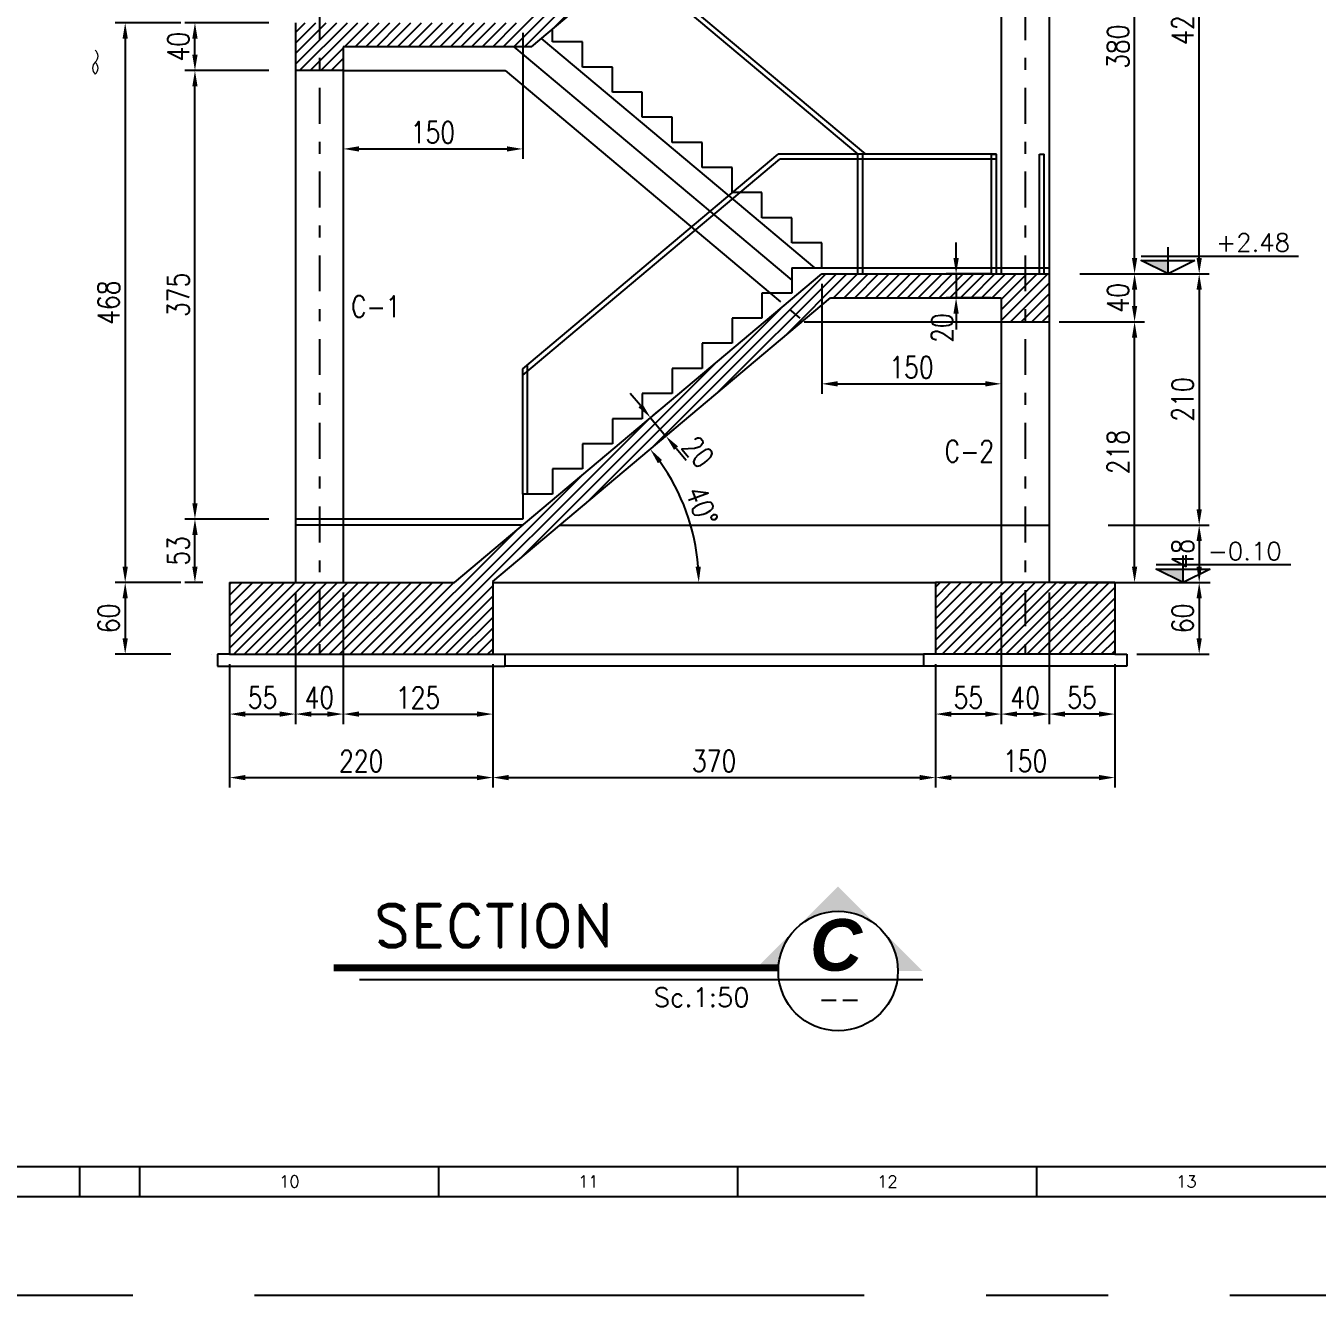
# Model space of a CAD drawing. Extents: x 0 to 9506, y 0 to 789.
# Drawn here: x 9350.26 to 9361.06, y 759.1 to 769.71 of the extents above; entities that cross this region are included whole.
import ezdxf
from ezdxf.enums import TextEntityAlignment as Align

# ---------------------------------------------------------------- set-up
doc = ezdxf.new("R2010")
doc.units = 0
doc.header["$LTSCALE"] = 3
doc.header["$MEASUREMENT"] = 0
for name, pattern in [('CENTER', [2, 1.25, -0.25, 0.25, -0.25]), ('DASHDOT', [1, 0.5, -0.25, 0, -0.25]), ('HIDDEN', [0.375, 0.25, -0.125])]:
    doc.linetypes.add(name, pattern=pattern)
doc.layers.get('0').update_dxf_attribs({"linetype": 'CONTINUOUS'})
doc.layers.get('DEFPOINTS').update_dxf_attribs({"linetype": 'CONTINUOUS'})
for name, color, linetype in [('1', 1, 'CONTINUOUS'), ('1HATCH1', 20, 'CONTINUOUS'), ('1SIGN', 2, 'CONTINUOUS'), ('1TEXT1', 2, 'CONTINUOUS'), ('1WALL', 3, 'CONTINUOUS'), ('2', 2, 'CONTINUOUS'), ('DIM', 7, 'CONTINUOUS'), ('FON.', 2, 'CONTINUOUS'), ('KD', 3, 'CONTINUOUS'), ('p', 11, 'CONTINUOUS'), ('SEC.', 5, 'CONTINUOUS')]:
    doc.layers.add(name, color=color, linetype=linetype)
doc.styles.add('ROMAND', font='romand')
doc.styles.add('ROMANS', font='ROMANS.shx', dxfattribs={"width": 0.8})
doc.styles.get("Standard").update_dxf_attribs({"font": 'romans.shx'})
doc.styles.add('TX', font='TXT.shx')
doc.styles.add('undermaps', font='arialbi.ttf', dxfattribs={"height": 25})
doc.dimstyles.new('100 GHA', dxfattribs={"dimtxt": 0.135, "dimasz": 0.11, "dimexe": 0.06, "dimexo": 0.06, "dimgap": 0.025, "dimtad": 1, "dimdec": 0, "dimlfac": 100, "dimzin": 0, "dimdsep": 46, "dimtxsty": 'ROMANS', "dimcen": 0.5, "dimclrd": 1, "dimclre": 1, "dimclrt": 2, "dimadec": 0, "dimazin": 0, "dimtfac": 1, "dimtdec": 0, "dimtmove": 2, "dimatfit": 3, "dimfxl": 0.15, "dimtolj": 1, "dimtzin": 0, "dimlwd": -1, "dimlwe": -1, "dimarcsym": 0})
pattern_1 = [(45, (-636.888273, 180.97392), (-0.04419417382, 0.04419417382), [])]

# ---------------------------------------------------------------- blocks, each defined once
blk = doc.blocks.new('KL')
at = {"layer": '1HATCH1', "linetype": 'Continuous'}
blk.add_hatch(color=256, dxfattribs=at).paths.add_polyline_path([(713174.877, -5904384.19), (713174.577, -5904384.19), (713174.577, -5904384.34)])
blk.add_hatch(color=256, dxfattribs=at).paths.add_polyline_path([(713174.877, -5904384.19), (713174.577, -5904384.19), (713174.577, -5904384.34)])
at = {"layer": '1SIGN', "linetype": 'Continuous'}
for p, q in [((713174.577, -5904384.34, 0), (713174.577, -5904384.04, 0)), ((713174.577, -5904384.34, 0), (713174.577, -5904384.04, 0)), ((713174.877, -5904384.14, 0), (713173.377, -5904384.14, 0)), ((713174.877, -5904384.14, 0), (713173.377, -5904384.14, 0)), ((713174.877, -5904384.34, 0), (713174.277, -5904384.34, 0)), ((713174.877, -5904384.34, 0), (713174.277, -5904384.34, 0))]:
    blk.add_line(p, q, dxfattribs=at)
at = {"layer": '1SIGN', "linetype": 'Continuous', "elevation": 0}
blk.add_lwpolyline([(713174.277, -5904384.19), (713174.577, -5904384.34), (713174.877, -5904384.19), (713174.277, -5904384.19)], dxfattribs=at)
blk.add_lwpolyline([(713174.277, -5904384.19), (713174.577, -5904384.34), (713174.877, -5904384.19), (713174.277, -5904384.19)], dxfattribs=at)
blk = doc.blocks.new('*D210')
at = {"layer": '1WALL', "color": 1, "transparency": 16777216}
for p, q in [((9359.073, 767.64), (9360.155, 767.64)), ((9360.071, 767.508), (9360.071, 765.672)), ((9359.495, 765.54), (9360.155, 765.54))]:
    blk.add_line(p, q, dxfattribs=at)
for points in [[(9360.049, 767.508), (9360.093, 767.508), (9360.071, 767.64)], [(9360.049, 765.672), (9360.093, 765.672), (9360.071, 765.54)]]:
    blk.add_solid(points, dxfattribs=at)
at = {"layer": 'DEFPOINTS', "color": 0, "transparency": 16777216}
for p in [(9358.989, 767.64), (9359.411, 765.54), (9360.071, 765.54)]:
    blk.add_point(p, dxfattribs=at)
at = {"layer": '1WALL', "color": 2, "transparency": 16777216, "insert": (9359.933, 766.59), "char_height": 0.18, "attachment_point": 5, "rotation": 90, "style": 'ROMANS'}
blk.add_mtext('\\A1;210', dxfattribs=at)
blk = doc.blocks.new('*D211')
at = {"layer": '1WALL', "color": 1, "transparency": 16777216}
for p, q in [((9359.073, 771.84), (9360.155, 771.84)), ((9360.071, 767.772), (9360.071, 771.708)), ((9359.153, 767.64), (9360.155, 767.64))]:
    blk.add_line(p, q, dxfattribs=at)
for points in [[(9360.049, 771.708), (9360.093, 771.708), (9360.071, 771.84)], [(9360.049, 767.772), (9360.093, 767.772), (9360.071, 767.64)]]:
    blk.add_solid(points, dxfattribs=at)
at = {"layer": 'DEFPOINTS', "color": 0, "transparency": 16777216}
for p in [(9358.989, 771.84), (9360.071, 771.84), (9359.069, 767.64)]:
    blk.add_point(p, dxfattribs=at)
at = {"layer": '1WALL', "color": 2, "transparency": 16777216, "insert": (9359.933, 769.74), "char_height": 0.18, "attachment_point": 5, "rotation": 90, "style": 'ROMANS'}
blk.add_mtext('\\A1;420', dxfattribs=at)
blk = doc.blocks.new('*D219')
at = {"layer": '1WALL', "color": 1, "transparency": 16777216}
for p, q in [((9359.31, 765.54), (9360.155, 765.54)), ((9360.071, 765.408), (9360.071, 765.192)), ((9359.45, 765.06), (9360.155, 765.06))]:
    blk.add_line(p, q, dxfattribs=at)
for points in [[(9360.049, 765.408), (9360.093, 765.408), (9360.071, 765.54)], [(9360.049, 765.192), (9360.093, 765.192), (9360.071, 765.06)]]:
    blk.add_solid(points, dxfattribs=at)
at = {"layer": 'DEFPOINTS', "color": 0, "transparency": 16777216}
for p in [(9359.226, 765.54), (9359.366, 765.06), (9360.071, 765.06)]:
    blk.add_point(p, dxfattribs=at)
at = {"layer": '1WALL', "color": 2, "transparency": 16777216, "insert": (9359.933, 765.3), "char_height": 0.18, "attachment_point": 5, "rotation": 90, "style": 'ROMANS'}
blk.add_mtext('\\A1;48', dxfattribs=at)
blk = doc.blocks.new('*D220')
at = {"layer": '1WALL', "color": 1, "transparency": 16777216}
for p, q in [((9359.53, 765.06), (9360.155, 765.06)), ((9360.071, 764.928), (9360.071, 764.592)), ((9359.55, 764.46), (9360.155, 764.46))]:
    blk.add_line(p, q, dxfattribs=at)
for points in [[(9360.049, 764.928), (9360.093, 764.928), (9360.071, 765.06)], [(9360.049, 764.592), (9360.093, 764.592), (9360.071, 764.46)]]:
    blk.add_solid(points, dxfattribs=at)
at = {"layer": 'DEFPOINTS', "color": 0, "transparency": 16777216}
for p in [(9359.446, 765.06), (9359.466, 764.46), (9360.071, 764.46)]:
    blk.add_point(p, dxfattribs=at)
at = {"layer": '1WALL', "color": 2, "transparency": 16777216, "insert": (9359.933, 764.76), "char_height": 0.18, "attachment_point": 5, "rotation": 90, "style": 'ROMANS'}
blk.add_mtext('\\A1;60', dxfattribs=at)
blk = doc.blocks.new('*D221')
at = {"layer": '1WALL', "color": 1, "transparency": 16777216}
for p, q in [((9351.966, 764.376), (9351.966, 763.345)), ((9354.166, 764.376), (9354.166, 763.345)), ((9352.098, 763.429), (9354.034, 763.429))]:
    blk.add_line(p, q, dxfattribs=at)
for points in [[(9352.098, 763.451), (9352.098, 763.407), (9351.966, 763.429)], [(9354.034, 763.451), (9354.034, 763.407), (9354.166, 763.429)]]:
    blk.add_solid(points, dxfattribs=at)
at = {"layer": 'DEFPOINTS', "color": 0, "transparency": 16777216}
for p in [(9351.966, 764.46), (9354.166, 764.46), (9354.166, 763.429)]:
    blk.add_point(p, dxfattribs=at)
at = {"layer": '1WALL', "color": 2, "transparency": 16777216, "insert": (9353.066, 763.567), "char_height": 0.18, "attachment_point": 5, "style": 'ROMANS'}
blk.add_mtext('\\A1;220', dxfattribs=at)
blk = doc.blocks.new('*D222')
at = {"layer": '1WALL', "color": 1, "transparency": 16777216}
for p, q in [((9354.166, 764.376), (9354.166, 763.345)), ((9357.866, 764.376), (9357.866, 763.345)), ((9354.298, 763.429), (9357.734, 763.429))]:
    blk.add_line(p, q, dxfattribs=at)
for points in [[(9354.298, 763.451), (9354.298, 763.407), (9354.166, 763.429)], [(9357.734, 763.451), (9357.734, 763.407), (9357.866, 763.429)]]:
    blk.add_solid(points, dxfattribs=at)
at = {"layer": 'DEFPOINTS', "color": 0, "transparency": 16777216}
for p in [(9354.166, 764.46), (9357.866, 764.46), (9357.866, 763.429)]:
    blk.add_point(p, dxfattribs=at)
at = {"layer": '1WALL', "color": 2, "transparency": 16777216, "insert": (9356.016, 763.567), "char_height": 0.18, "attachment_point": 5, "style": 'ROMANS'}
blk.add_mtext('\\A1;370', dxfattribs=at)
blk = doc.blocks.new('*D223')
at = {"layer": '1WALL', "color": 1, "transparency": 16777216}
for p, q in [((9357.866, 764.376), (9357.866, 763.345)), ((9359.366, 764.376), (9359.366, 763.345)), ((9357.998, 763.429), (9359.234, 763.429))]:
    blk.add_line(p, q, dxfattribs=at)
for points in [[(9357.998, 763.451), (9357.998, 763.407), (9357.866, 763.429)], [(9359.234, 763.451), (9359.234, 763.407), (9359.366, 763.429)]]:
    blk.add_solid(points, dxfattribs=at)
at = {"layer": 'DEFPOINTS', "color": 0, "transparency": 16777216}
for p in [(9357.866, 764.46), (9359.366, 764.46), (9359.366, 763.429)]:
    blk.add_point(p, dxfattribs=at)
at = {"layer": '1WALL', "color": 2, "transparency": 16777216, "insert": (9358.616, 763.567), "char_height": 0.18, "attachment_point": 5, "style": 'ROMANS'}
blk.add_mtext('\\A1;150', dxfattribs=at)
blk = doc.blocks.new('*D224')
at = {"layer": '1WALL', "color": 1, "transparency": 16777216}
for p, q in [((9351.558, 769.74), (9351.009, 769.74)), ((9351.093, 769.608), (9351.093, 765.192)), ((9351.558, 765.06), (9351.009, 765.06))]:
    blk.add_line(p, q, dxfattribs=at)
for points in [[(9351.071, 769.608), (9351.115, 769.608), (9351.093, 769.74)], [(9351.071, 765.192), (9351.115, 765.192), (9351.093, 765.06)]]:
    blk.add_solid(points, dxfattribs=at)
at = {"layer": 'DEFPOINTS', "color": 0, "transparency": 16777216}
for p in [(9351.642, 769.74), (9351.093, 765.06), (9351.642, 765.06)]:
    blk.add_point(p, dxfattribs=at)
at = {"layer": '1WALL', "color": 2, "transparency": 16777216, "insert": (9350.955, 767.4), "char_height": 0.18, "attachment_point": 5, "rotation": 90, "style": 'ROMANS'}
blk.add_mtext('\\A1;468', dxfattribs=at)
blk = doc.blocks.new('*D226')
at = {"layer": '1WALL', "color": 1, "transparency": 16777216}
for p, q in [((9352.516, 764.976), (9352.516, 763.876)), ((9351.966, 764.376), (9351.966, 763.876)), ((9352.098, 763.96), (9352.384, 763.96))]:
    blk.add_line(p, q, dxfattribs=at)
for points in [[(9352.098, 763.982), (9352.098, 763.938), (9351.966, 763.96)], [(9352.384, 763.982), (9352.384, 763.938), (9352.516, 763.96)]]:
    blk.add_solid(points, dxfattribs=at)
at = {"layer": 'DEFPOINTS', "color": 0, "transparency": 16777216}
for p in [(9352.516, 765.06), (9351.966, 764.46), (9352.516, 763.96)]:
    blk.add_point(p, dxfattribs=at)
at = {"layer": '1WALL', "color": 2, "transparency": 16777216, "insert": (9352.241, 764.098), "char_height": 0.18, "attachment_point": 5, "style": 'ROMANS'}
blk.add_mtext('\\A1;55', dxfattribs=at)
blk = doc.blocks.new('*D227')
at = {"layer": '1WALL', "color": 1, "transparency": 16777216}
for p, q in [((9352.516, 764.976), (9352.516, 763.876)), ((9352.916, 764.976), (9352.916, 763.876)), ((9352.648, 763.96), (9352.784, 763.96))]:
    blk.add_line(p, q, dxfattribs=at)
for points in [[(9352.648, 763.982), (9352.648, 763.938), (9352.516, 763.96)], [(9352.784, 763.982), (9352.784, 763.938), (9352.916, 763.96)]]:
    blk.add_solid(points, dxfattribs=at)
at = {"layer": 'DEFPOINTS', "color": 0, "transparency": 16777216}
for p in [(9352.516, 765.06), (9352.916, 765.06), (9352.916, 763.96)]:
    blk.add_point(p, dxfattribs=at)
at = {"layer": '1WALL', "color": 2, "transparency": 16777216, "insert": (9352.716, 764.098), "char_height": 0.18, "attachment_point": 5, "style": 'ROMANS'}
blk.add_mtext('\\A1;40', dxfattribs=at)
blk = doc.blocks.new('*D228')
at = {"layer": '1WALL', "color": 1, "transparency": 16777216}
for p, q in [((9352.916, 764.976), (9352.916, 763.876)), ((9354.166, 764.376), (9354.166, 763.876)), ((9353.048, 763.96), (9354.034, 763.96))]:
    blk.add_line(p, q, dxfattribs=at)
for points in [[(9353.048, 763.982), (9353.048, 763.938), (9352.916, 763.96)], [(9354.034, 763.982), (9354.034, 763.938), (9354.166, 763.96)]]:
    blk.add_solid(points, dxfattribs=at)
at = {"layer": 'DEFPOINTS', "color": 0, "transparency": 16777216}
for p in [(9352.916, 765.06), (9354.166, 764.46), (9354.166, 763.96)]:
    blk.add_point(p, dxfattribs=at)
at = {"layer": '1WALL', "color": 2, "transparency": 16777216, "insert": (9353.541, 764.098), "char_height": 0.18, "attachment_point": 5, "style": 'ROMANS'}
blk.add_mtext('\\A1;125', dxfattribs=at)
blk = doc.blocks.new('*D229')
at = {"layer": '1WALL', "color": 1, "transparency": 16777216}
for p, q in [((9358.816, 764.976), (9358.816, 763.876)), ((9359.366, 764.376), (9359.366, 763.876)), ((9359.234, 763.96), (9358.948, 763.96))]:
    blk.add_line(p, q, dxfattribs=at)
for points in [[(9358.948, 763.982), (9358.948, 763.938), (9358.816, 763.96)], [(9359.234, 763.982), (9359.234, 763.938), (9359.366, 763.96)]]:
    blk.add_solid(points, dxfattribs=at)
at = {"layer": 'DEFPOINTS', "color": 0, "transparency": 16777216}
for p in [(9358.816, 765.06), (9359.366, 764.46), (9358.816, 763.96)]:
    blk.add_point(p, dxfattribs=at)
at = {"layer": '1WALL', "color": 2, "transparency": 16777216, "insert": (9359.091, 764.098), "char_height": 0.18, "attachment_point": 5, "style": 'ROMANS'}
blk.add_mtext('\\A1;55', dxfattribs=at)
blk = doc.blocks.new('*D230')
at = {"layer": '1WALL', "color": 1, "transparency": 16777216}
for p, q in [((9358.416, 764.976), (9358.416, 763.876)), ((9358.816, 764.976), (9358.816, 763.876)), ((9358.684, 763.96), (9358.548, 763.96))]:
    blk.add_line(p, q, dxfattribs=at)
for points in [[(9358.548, 763.982), (9358.548, 763.938), (9358.416, 763.96)], [(9358.684, 763.982), (9358.684, 763.938), (9358.816, 763.96)]]:
    blk.add_solid(points, dxfattribs=at)
at = {"layer": 'DEFPOINTS', "color": 0, "transparency": 16777216}
for p in [(9358.416, 765.06), (9358.816, 765.06), (9358.416, 763.96)]:
    blk.add_point(p, dxfattribs=at)
at = {"layer": '1WALL', "color": 2, "transparency": 16777216, "insert": (9358.616, 764.098), "char_height": 0.18, "attachment_point": 5, "style": 'ROMANS'}
blk.add_mtext('\\A1;40', dxfattribs=at)
blk = doc.blocks.new('*D231')
at = {"layer": '1WALL', "color": 1, "transparency": 16777216}
for p, q in [((9358.416, 764.976), (9358.416, 763.876)), ((9357.866, 764.376), (9357.866, 763.876)), ((9358.284, 763.96), (9357.998, 763.96))]:
    blk.add_line(p, q, dxfattribs=at)
for points in [[(9357.998, 763.982), (9357.998, 763.938), (9357.866, 763.96)], [(9358.284, 763.982), (9358.284, 763.938), (9358.416, 763.96)]]:
    blk.add_solid(points, dxfattribs=at)
at = {"layer": 'DEFPOINTS', "color": 0, "transparency": 16777216}
for p in [(9358.416, 765.06), (9357.866, 764.46), (9357.866, 763.96)]:
    blk.add_point(p, dxfattribs=at)
at = {"layer": '1WALL', "color": 2, "transparency": 16777216, "insert": (9358.141, 764.098), "char_height": 0.18, "attachment_point": 5, "style": 'ROMANS'}
blk.add_mtext('\\A1;55', dxfattribs=at)
blk = doc.blocks.new('*D232')
at = {"layer": '1WALL', "color": 1, "transparency": 16777216}
for p, q in [((9352.293, 765.59), (9351.592, 765.59)), ((9351.676, 765.192), (9351.676, 765.458)), ((9351.743, 765.06), (9351.592, 765.06))]:
    blk.add_line(p, q, dxfattribs=at)
for points in [[(9351.654, 765.458), (9351.698, 765.458), (9351.676, 765.59)], [(9351.654, 765.192), (9351.698, 765.192), (9351.676, 765.06)]]:
    blk.add_solid(points, dxfattribs=at)
at = {"layer": 'DEFPOINTS', "color": 0, "transparency": 16777216}
for p in [(9351.676, 765.59), (9352.377, 765.59), (9351.827, 765.06)]:
    blk.add_point(p, dxfattribs=at)
at = {"layer": '1WALL', "color": 2, "transparency": 16777216, "insert": (9351.538, 765.325), "char_height": 0.18, "attachment_point": 5, "rotation": 90, "style": 'ROMANS'}
blk.add_mtext('\\A1;53', dxfattribs=at)
blk = doc.blocks.new('*D233')
at = {"layer": '1WALL', "color": 1, "transparency": 16777216}
for p, q in [((9352.293, 769.34), (9351.592, 769.34)), ((9351.676, 765.722), (9351.676, 769.208)), ((9352.293, 765.59), (9351.592, 765.59))]:
    blk.add_line(p, q, dxfattribs=at)
for points in [[(9351.654, 769.208), (9351.698, 769.208), (9351.676, 769.34)], [(9351.654, 765.722), (9351.698, 765.722), (9351.676, 765.59)]]:
    blk.add_solid(points, dxfattribs=at)
at = {"layer": 'DEFPOINTS', "color": 0, "transparency": 16777216}
for p in [(9351.676, 769.34), (9352.377, 769.34), (9352.377, 765.59)]:
    blk.add_point(p, dxfattribs=at)
at = {"layer": '1WALL', "color": 2, "transparency": 16777216, "insert": (9351.538, 767.465), "char_height": 0.18, "attachment_point": 5, "rotation": 90, "style": 'ROMANS'}
blk.add_mtext('\\A1;375', dxfattribs=at)
blk = doc.blocks.new('*D234')
at = {"layer": '1WALL', "color": 1, "transparency": 16777216}
for p, q in [((9352.293, 769.74), (9351.592, 769.74)), ((9351.676, 769.472), (9351.676, 769.608)), ((9352.293, 769.34), (9351.592, 769.34))]:
    blk.add_line(p, q, dxfattribs=at)
for points in [[(9351.654, 769.608), (9351.698, 769.608), (9351.676, 769.74)], [(9351.654, 769.472), (9351.698, 769.472), (9351.676, 769.34)]]:
    blk.add_solid(points, dxfattribs=at)
at = {"layer": 'DEFPOINTS', "color": 0, "transparency": 16777216}
for p in [(9351.676, 769.74), (9352.377, 769.74), (9352.377, 769.34)]:
    blk.add_point(p, dxfattribs=at)
at = {"layer": '1WALL', "color": 2, "transparency": 16777216, "insert": (9351.538, 769.54), "char_height": 0.18, "attachment_point": 5, "rotation": 90, "style": 'ROMANS'}
blk.add_mtext('\\A1;40', dxfattribs=at)
blk = doc.blocks.new('*D241')
at = {"layer": '1WALL', "color": 1, "transparency": 16777216}
for p, q in [((9351.424, 765.06), (9351.009, 765.06)), ((9351.093, 764.928), (9351.093, 764.592)), ((9351.475, 764.46), (9351.009, 764.46))]:
    blk.add_line(p, q, dxfattribs=at)
for points in [[(9351.071, 764.928), (9351.115, 764.928), (9351.093, 765.06)], [(9351.071, 764.592), (9351.115, 764.592), (9351.093, 764.46)]]:
    blk.add_solid(points, dxfattribs=at)
at = {"layer": 'DEFPOINTS', "color": 0, "transparency": 16777216}
for p in [(9351.508, 765.06), (9351.093, 764.46), (9351.559, 764.46)]:
    blk.add_point(p, dxfattribs=at)
at = {"layer": '1WALL', "color": 2, "transparency": 16777216, "insert": (9350.955, 764.76), "char_height": 0.18, "attachment_point": 5, "rotation": 90, "style": 'ROMANS'}
blk.add_mtext('\\A1;60', dxfattribs=at)
blk = doc.blocks.new('*D244')
at = {"layer": '1WALL', "color": 1, "transparency": 16777216}
for p, q in [((9358.9, 767.24), (9359.615, 767.24)), ((9359.531, 765.192), (9359.531, 767.108)), ((9358.9, 765.06), (9359.615, 765.06))]:
    blk.add_line(p, q, dxfattribs=at)
for points in [[(9359.509, 767.108), (9359.553, 767.108), (9359.531, 767.24)], [(9359.509, 765.192), (9359.553, 765.192), (9359.531, 765.06)]]:
    blk.add_solid(points, dxfattribs=at)
at = {"layer": 'DEFPOINTS', "color": 0, "transparency": 16777216}
for p in [(9358.816, 767.24), (9359.531, 767.24), (9358.816, 765.06)]:
    blk.add_point(p, dxfattribs=at)
at = {"layer": '1WALL', "color": 2, "transparency": 16777216, "insert": (9359.393, 766.15), "char_height": 0.18, "attachment_point": 5, "rotation": 90, "style": 'ROMANS'}
blk.add_mtext('\\A1;218', dxfattribs=at)
blk = doc.blocks.new('*D245')
at = {"layer": '1WALL', "color": 1, "transparency": 16777216}
for p, q in [((9359.237, 767.64), (9359.615, 767.64)), ((9359.531, 767.372), (9359.531, 767.508)), ((9358.9, 767.24), (9359.615, 767.24))]:
    blk.add_line(p, q, dxfattribs=at)
for points in [[(9359.509, 767.508), (9359.553, 767.508), (9359.531, 767.64)], [(9359.509, 767.372), (9359.553, 767.372), (9359.531, 767.24)]]:
    blk.add_solid(points, dxfattribs=at)
at = {"layer": 'DEFPOINTS', "color": 0, "transparency": 16777216}
for p in [(9359.153, 767.64), (9359.531, 767.64), (9358.816, 767.24)]:
    blk.add_point(p, dxfattribs=at)
at = {"layer": '1WALL', "color": 2, "transparency": 16777216, "insert": (9359.393, 767.44), "char_height": 0.18, "attachment_point": 5, "rotation": 90, "style": 'ROMANS'}
blk.add_mtext('\\A1;40', dxfattribs=at)
blk = doc.blocks.new('*D246')
at = {"layer": '1WALL', "color": 1, "transparency": 16777216}
for p, q in [((9358.9, 771.44), (9359.615, 771.44)), ((9359.531, 767.772), (9359.531, 771.308)), ((9359.237, 767.64), (9359.615, 767.64))]:
    blk.add_line(p, q, dxfattribs=at)
for points in [[(9359.509, 771.308), (9359.553, 771.308), (9359.531, 771.44)], [(9359.509, 767.772), (9359.553, 767.772), (9359.531, 767.64)]]:
    blk.add_solid(points, dxfattribs=at)
at = {"layer": 'DEFPOINTS', "color": 0, "transparency": 16777216}
for p in [(9358.816, 771.44), (9359.531, 771.44), (9359.153, 767.64)]:
    blk.add_point(p, dxfattribs=at)
at = {"layer": '1WALL', "color": 2, "transparency": 16777216, "insert": (9359.393, 769.54), "char_height": 0.18, "attachment_point": 5, "rotation": 90, "style": 'ROMANS'}
blk.add_mtext('\\A1;380', dxfattribs=at)
blk = doc.blocks.new('*D253')
at = {"layer": '1WALL', "color": 1, "transparency": 16777216}
for p, q in [((9356.916, 767.556), (9356.916, 766.637)), ((9358.416, 767.156), (9358.416, 766.637)), ((9357.048, 766.721), (9358.284, 766.721))]:
    blk.add_line(p, q, dxfattribs=at)
for points in [[(9357.048, 766.743), (9357.048, 766.699), (9356.916, 766.721)], [(9358.284, 766.743), (9358.284, 766.699), (9358.416, 766.721)]]:
    blk.add_solid(points, dxfattribs=at)
at = {"layer": 'DEFPOINTS', "color": 0, "transparency": 16777216}
for p in [(9356.916, 767.64), (9358.416, 767.24), (9358.416, 766.721)]:
    blk.add_point(p, dxfattribs=at)
at = {"layer": '1WALL', "color": 2, "transparency": 16777216, "insert": (9357.666, 766.859), "char_height": 0.18, "attachment_point": 5, "style": 'ROMANS'}
blk.add_mtext('\\A1;150', dxfattribs=at)
blk = doc.blocks.new('*D254')
at = {"layer": '1WALL', "color": 1, "transparency": 16777216}
for p, q in [((9354.416, 769.656), (9354.416, 768.601)), ((9352.916, 769.256), (9352.916, 768.601)), ((9353.048, 768.685), (9354.284, 768.685))]:
    blk.add_line(p, q, dxfattribs=at)
for points in [[(9353.048, 768.707), (9353.048, 768.663), (9352.916, 768.685)], [(9354.284, 768.707), (9354.284, 768.663), (9354.416, 768.685)]]:
    blk.add_solid(points, dxfattribs=at)
at = {"layer": 'DEFPOINTS', "color": 0, "transparency": 16777216}
for p in [(9354.416, 769.74), (9352.916, 769.34), (9354.416, 768.685)]:
    blk.add_point(p, dxfattribs=at)
at = {"layer": '1WALL', "color": 2, "transparency": 16777216, "insert": (9353.666, 768.823), "char_height": 0.18, "attachment_point": 5, "style": 'ROMANS'}
blk.add_mtext('\\A1;150', dxfattribs=at)
blk = doc.blocks.new('*D258')
at = {"layer": '1WALL', "color": 1, "transparency": 16777216}
for p, q in [((9358.039, 767.772), (9358.039, 767.904)), ((9358.332, 767.64), (9357.955, 767.64)), ((9358.039, 767.64), (9358.039, 767.44)), ((9358.332, 767.44), (9357.955, 767.44)), ((9358.039, 767.308), (9358.039, 767.176))]:
    blk.add_line(p, q, dxfattribs=at)
for points in [[(9358.017, 767.772), (9358.061, 767.772), (9358.039, 767.64)], [(9358.017, 767.308), (9358.061, 767.308), (9358.039, 767.44)]]:
    blk.add_solid(points, dxfattribs=at)
at = {"layer": 'DEFPOINTS', "color": 0, "transparency": 16777216}
for p in [(9358.416, 767.64), (9358.039, 767.44), (9358.416, 767.44)]:
    blk.add_point(p, dxfattribs=at)
at = {"layer": '1WALL', "color": 2, "transparency": 16777216, "insert": (9357.922, 767.187), "char_height": 0.18, "attachment_point": 5, "rotation": 90, "style": 'ROMANS'}
blk.add_mtext('\\A1;20', dxfattribs=at)
blk = doc.blocks.new('*D259')
at = {"layer": '1WALL', "color": 1, "transparency": 16777216}
for p, q in [((9355.4, 766.539), (9355.315, 766.64)), ((9355.445, 766.404), (9355.549, 766.492)), ((9355.485, 766.438), (9355.613, 766.284)), ((9355.573, 766.251), (9355.678, 766.338)), ((9355.698, 766.183), (9355.783, 766.082))]:
    blk.add_line(p, q, dxfattribs=at)
for points in [[(9355.417, 766.553), (9355.383, 766.525), (9355.485, 766.438)], [(9355.715, 766.198), (9355.681, 766.169), (9355.613, 766.284)]]:
    blk.add_solid(points, dxfattribs=at)
at = {"layer": 'DEFPOINTS', "color": 0, "transparency": 16777216}
for p in [(9355.38, 766.35), (9355.613, 766.284), (9355.509, 766.197)]:
    blk.add_point(p, dxfattribs=at)
at = {"layer": '1WALL', "color": 2, "transparency": 16777216, "insert": (9355.882, 766.151), "char_height": 0.18, "attachment_point": 5, "rotation": 310.0303, "style": 'ROMANS'}
blk.add_mtext('\\A1;20', dxfattribs=at)
blk = doc.blocks.new('*D278')
at = {"layer": '1WALL', "color": 1, "transparency": 16777216}
blk.add_arc((9354.155, 765.06), 1.733, 4.3651, 35.6652, dxfattribs=at)
for points in [[(9355.546, 766.057), (9355.581, 766.084), (9355.482, 766.174)], [(9355.905, 765.193), (9355.861, 765.191), (9355.888, 765.06)]]:
    blk.add_solid(points, dxfattribs=at)
at = {"layer": 'DEFPOINTS', "color": 0, "transparency": 16777216}
for p in [(9356.989, 767.44), (9355.842, 765.46), (9354.166, 765.069), (9354.166, 765.06), (9357.866, 765.06)]:
    blk.add_point(p, dxfattribs=at)
at = {"layer": '1WALL', "color": 2, "transparency": 16777216, "insert": (9355.913, 765.7), "char_height": 0.18, "attachment_point": 5, "rotation": 290.0151, "style": 'ROMANS'}
blk.add_mtext('\\A1;40°', dxfattribs=at)
blk = doc.blocks.new('KD')
at = {"layer": 'KD', "color": 5}
blk.add_line((0.368, -42.056), (58.503, -42.056), dxfattribs=at)
at = {"layer": 'KD', "color": 6}
for p, q in [((32.379, -42.424), (32.379, -42.056)), ((33.115, -42.424), (33.115, -42.056)), ((36.795, -42.424), (36.795, -42.056)), ((40.474, -42.424), (40.474, -42.056)), ((44.154, -42.424), (44.154, -42.056)), ((25.756, -42.424), (33.115, -42.424))]:
    blk.add_line(p, q, dxfattribs=at)
at = {"layer": 'KD', "color": 3}
blk.add_line((0, -42.424), (58.871, -42.424), dxfattribs=at)
at = {"layer": 'KD', "color": 8, "linetype": 'CENTER', "ltscale": 2}
blk.add_lwpolyline([(-1.472, -43.638), (60.343, -43.638), (60.343, 0), (-1.472, 0)], close=True, dxfattribs=at)
at = {"layer": 'DIM'}
for tag, p in [('--', (55.888, -41.627)), ('--', (56.775, -41.661)), ('1:', (57.553, -41.661))]:
    blk.add_attdef(tag, p, '', height=0.147, dxfattribs=at)
at = {"layer": 'KD', "color": 6, "style": 'TX'}
for s, p in [('10', (34.955, -42.24)), ('11', (38.634, -42.24)), ('12', (42.314, -42.24)), ('13', (45.993, -42.24))]:
    blk.add_text(s, height=0.1472, dxfattribs=at).set_placement(p, align=Align.MIDDLE)

msp = doc.modelspace()

# ---------------------------------------------------------------- hatches: boundary and pattern name
h = msp.add_hatch()
h.set_pattern_fill('ANSI31', color=1, scale=0.5, style=0)
h.set_pattern_definition(pattern_1)
h.paths.add_polyline_path([(9358.6159, 771.4398), (9358.8159, 771.4398), (9358.8159, 771.8398), (9358.6159, 771.8398)])
h.paths.add_polyline_path([(9358.4159, 771.6398), (9358.4159, 771.4398), (9358.6159, 771.4398), (9358.6159, 771.8398), (9358.4159, 771.8398), (9356.9159, 771.8398), (9354.4159, 769.7398), (9352.9159, 769.7398), (9352.7159, 769.7398), (9352.7159, 769.3398), (9352.9159, 769.3398), (9352.9159, 769.5398), (9354.4888, 769.5398), (9356.9888, 771.6398)])
h.paths.add_polyline_path([(9352.5159, 769.3398), (9352.7159, 769.3398), (9352.7159, 769.7398), (9352.5159, 769.7398)])
h = msp.add_hatch()
h.set_pattern_fill('ANSI31', color=1, scale=0.5, style=0)
h.set_pattern_definition(pattern_1)
h.paths.add_polyline_path([(9358.6159, 765.0598), (9358.6159, 764.4598), (9359.3659, 764.4598), (9359.3659, 765.0598)])
h.paths.add_polyline_path([(9358.6159, 765.0598), (9357.8659, 765.0598), (9357.8659, 764.4598), (9358.6159, 764.4598)])
h.paths.add_polyline_path([(9358.6159, 767.2398), (9358.8159, 767.2398), (9358.8159, 767.6398), (9358.6159, 767.6398)])
h.paths.add_polyline_path([(9358.4159, 767.4398), (9358.4159, 767.2398), (9358.6159, 767.2398), (9358.6159, 767.6398), (9358.4159, 767.6398), (9356.9159, 767.6398), (9354.4159, 765.5398), (9354.7269, 765.5398), (9356.9888, 767.4398)])
h.paths.add_polyline_path([(9354.1659, 764.4598), (9354.1659, 765.0686), (9354.7269, 765.5398), (9354.4159, 765.5398), (9353.8445, 765.0598), (9352.7159, 765.0598), (9352.7159, 764.4598)])
h.paths.add_polyline_path([(9352.7159, 764.4598), (9352.7159, 765.0598), (9351.9659, 765.0598), (9351.9659, 764.4598)])
at = {"layer": '1HATCH1', "linetype": 'Continuous'}
msp.add_hatch(color=256, dxfattribs=at).paths.add_polyline_path([(9359.5853, 767.7523), (9359.8103, 767.7523), (9359.8103, 767.6398)])
msp.add_hatch(color=256, dxfattribs=at).paths.add_polyline_path([(9359.5853, 767.7523), (9359.8103, 767.7523), (9359.8103, 767.6398)])
at = {"layer": 'FON.'}
h = msp.add_hatch(color=7, dxfattribs=at)
h.paths.add_polyline_path([(9357.0529, 762.5185), (9356.6993, 762.1649, -0.4142136), (9357.4065, 762.1649)])
h.paths.add_polyline_path([(9356.6993, 762.1649), (9356.3457, 761.8114), (9356.5529, 761.8114, -0.1989124)])
h.paths.add_polyline_path([(9357.4065, 762.1649, -0.1989124), (9357.5529, 761.8114), (9357.76, 761.8114)])

# ---------------------------------------------------------------- linework, layer by layer
at = {"layer": '1', "color": 4}
msp.add_line((9351.8159, 764.4598), (9351.8159, 764.4598), dxfattribs=at)
at = {"layer": '1SIGN', "linetype": 'Continuous'}
for p, q in [((9359.8103, 767.6398), (9359.8103, 767.8648)), ((9359.8103, 767.6398), (9359.8103, 767.8648)), ((9359.5853, 767.7898), (9360.8999, 767.7898)), ((9359.5853, 767.7898), (9360.8999, 767.7898)), ((9359.5853, 767.6398), (9360.0353, 767.6398)), ((9359.5853, 767.6398), (9360.0353, 767.6398))]:
    msp.add_line(p, q, dxfattribs=at)
msp.add_lwpolyline([(9360.0353, 767.7523), (9359.8103, 767.6398), (9359.5853, 767.7523), (9360.0353, 767.7523)], dxfattribs=at)
msp.add_lwpolyline([(9360.0353, 767.7523), (9359.8103, 767.6398), (9359.5853, 767.7523), (9360.0353, 767.7523)], dxfattribs=at)
at = {"layer": '1WALL', "color": 1, "linetype": 'DASHDOT', "ltscale": 0.2}
for p, q in [((9352.7159, 786.6952), (9352.7159, 764.4598)), ((9358.6159, 786.6952), (9358.6159, 764.4598))]:
    msp.add_line(p, q, dxfattribs=at)
at = {"layer": '1WALL', "color": 2}
for p, q in [((9358.8159, 785.3398), (9358.8159, 765.0598)), ((9358.4159, 771.4398), (9358.4159, 768.6398)), ((9354.5714, 769.6092), (9356.1385, 768.2928)), ((9354.3431, 769.5398), (9355.9831, 768.1622)), ((9352.5159, 769.3398), (9352.5159, 765.0598)), ((9352.9159, 769.3398), (9352.9159, 765.0598)), ((9352.9159, 769.3398), (9354.2702, 769.3398)), ((9354.2702, 769.3398), (9356.4845, 767.4798)), ((9358.4159, 768.6398), (9358.4159, 767.6398)), ((9356.1385, 768.2928), (9356.8564, 767.6898)), ((9355.9831, 768.1622), (9356.6659, 767.5886)), ((9356.7702, 767.2398), (9358.4159, 767.2398)), ((9358.4159, 767.2398), (9358.4159, 765.0598)), ((9354.1659, 765.0598), (9357.8659, 765.0598)), ((9354.2659, 764.4598), (9357.7659, 764.4598)), ((9357.7659, 764.3598), (9354.2659, 764.3598))]:
    msp.add_line(p, q, dxfattribs=at)
at = {"layer": '1WALL', "color": 4}
for p, q in [((9354.4888, 769.5398), (9356.9888, 771.6398)), ((9352.5159, 769.7398), (9352.5159, 769.3398)), ((9354.4888, 769.5398), (9352.9159, 769.5398)), ((9352.9159, 769.5398), (9352.9159, 769.3398)), ((9352.9159, 769.3398), (9352.5159, 769.3398)), ((9353.8445, 765.0598), (9356.9159, 767.6398)), ((9356.9159, 767.6398), (9358.4159, 767.6398)), ((9358.4159, 767.6398), (9358.8159, 767.6398)), ((9358.8159, 767.6398), (9358.8159, 767.2398)), ((9354.1659, 765.0686), (9356.9888, 767.4398)), ((9356.9888, 767.4398), (9358.4159, 767.4398)), ((9358.4159, 767.4398), (9358.4159, 767.2398)), ((9358.4159, 767.2398), (9358.8159, 767.2398)), ((9351.9659, 765.0598), (9353.8445, 765.0598)), ((9351.9659, 765.0598), (9351.9659, 764.4598)), ((9354.1659, 765.0686), (9354.1659, 764.4598)), ((9357.8659, 765.0598), (9357.8659, 764.4598)), ((9359.3659, 765.0598), (9357.8659, 765.0598)), ((9359.3659, 765.0598), (9359.3659, 764.4598)), ((9351.9659, 764.4598), (9354.1659, 764.4598)), ((9359.3659, 764.4598), (9357.8659, 764.4598))]:
    msp.add_line(p, q, dxfattribs=at)
at = {"layer": '1WALL', "color": 1}
for p, q in [((9355.3177, 770.2361), (9357.218, 768.6398)), ((9355.3488, 770.2622), (9357.2802, 768.6398)), ((9354.6659, 769.5798), (9354.6659, 769.6886)), ((9354.9159, 769.5798), (9354.6659, 769.5798)), ((9354.9159, 769.3698), (9354.9159, 769.5798)), ((9355.1659, 769.3698), (9354.9159, 769.3698)), ((9355.1659, 769.1598), (9355.1659, 769.3698)), ((9355.4159, 769.1598), (9355.1659, 769.1598)), ((9355.4159, 768.9498), (9355.4159, 769.1598)), ((9355.6659, 768.9498), (9355.4159, 768.9498)), ((9355.6659, 768.7398), (9355.6659, 768.9498)), ((9355.9159, 768.7398), (9355.6659, 768.7398)), ((9355.9159, 768.5298), (9355.9159, 768.7398)), ((9354.4159, 766.8458), (9356.5517, 768.6398)), ((9358.3759, 768.6398), (9356.5517, 768.6398)), ((9357.218, 767.6398), (9357.218, 768.6398)), ((9357.218, 767.6398), (9357.218, 768.6398)), ((9357.258, 767.6398), (9357.258, 768.6398)), ((9357.258, 767.6398), (9357.258, 768.6398)), ((9358.3359, 768.6398), (9358.3759, 768.6398)), ((9358.3359, 767.6398), (9358.3359, 768.6398)), ((9358.3759, 767.6398), (9358.3759, 768.6398)), ((9358.7359, 768.6398), (9358.7759, 768.6398)), ((9358.7359, 767.6398), (9358.7359, 768.6398)), ((9358.7759, 767.6398), (9358.7759, 768.6398)), ((9354.4159, 766.7935), (9356.5662, 768.5998)), ((9356.1659, 768.5298), (9355.9159, 768.5298)), ((9356.1659, 768.3198), (9356.1659, 768.5298)), ((9358.3759, 768.5998), (9356.5662, 768.5998)), ((9356.4159, 768.3198), (9356.1659, 768.3198)), ((9356.4159, 768.1098), (9356.4159, 768.3198)), ((9356.6659, 768.1098), (9356.4159, 768.1098)), ((9356.6659, 767.8998), (9356.6659, 768.1098)), ((9356.9159, 767.8998), (9356.6659, 767.8998)), ((9356.9159, 767.6898), (9356.9159, 767.8998)), ((9356.6659, 767.6898), (9358.8159, 767.6898)), ((9356.6659, 767.6898), (9356.6659, 767.4798)), ((9356.6659, 767.4798), (9356.4159, 767.4798)), ((9356.4159, 767.4798), (9356.4159, 767.2698)), ((9356.4159, 767.2698), (9356.1659, 767.2698)), ((9356.1659, 767.2698), (9356.1659, 767.0598)), ((9356.1659, 767.0598), (9355.9159, 767.0598)), ((9355.9159, 767.0598), (9355.9159, 766.8498)), ((9354.4559, 765.7998), (9354.4559, 766.8794)), ((9354.4159, 765.7998), (9354.4159, 766.8458)), ((9355.9159, 766.8498), (9355.6659, 766.8498)), ((9355.6659, 766.8498), (9355.6659, 766.6398)), ((9355.6659, 766.6398), (9355.4159, 766.6398)), ((9355.4159, 766.6398), (9355.4159, 766.4298)), ((9355.4159, 766.4298), (9355.1659, 766.4298)), ((9355.1659, 766.4298), (9355.1659, 766.2198)), ((9355.1659, 766.2198), (9354.9159, 766.2198)), ((9354.9159, 766.2198), (9354.9159, 766.0098)), ((9354.9159, 766.0098), (9354.6659, 766.0098)), ((9354.6659, 766.0098), (9354.6659, 765.7998)), ((9354.6659, 765.7998), (9354.4159, 765.7998)), ((9354.4159, 765.7998), (9354.4159, 765.5898)), ((9354.4159, 765.5898), (9352.5159, 765.5898)), ((9351.9659, 764.4598), (9351.8659, 764.4598)), ((9351.9659, 764.4598), (9351.8659, 764.4598)), ((9351.9659, 764.4598), (9351.8659, 764.4598)), ((9351.8659, 764.4598), (9351.8659, 764.3598)), ((9354.1659, 764.4598), (9354.2659, 764.4598)), ((9354.2659, 764.4598), (9354.2659, 764.3598)), ((9357.8659, 764.4598), (9357.7659, 764.4598)), ((9357.7659, 764.4598), (9357.7659, 764.3598)), ((9359.3659, 764.4598), (9359.4659, 764.4598)), ((9359.4659, 764.4598), (9359.4659, 764.3598)), ((9351.8659, 764.3598), (9354.2659, 764.3598)), ((9359.4659, 764.3598), (9357.7659, 764.3598))]:
    msp.add_line(p, q, dxfattribs=at)
at = {"layer": '1WALL'}
for p, q in [((9354.4159, 765.5398), (9352.5159, 765.5398)), ((9354.7269, 765.5398), (9358.8159, 765.5398))]:
    msp.add_line(p, q, dxfattribs=at)
at = {"layer": '2', "color": 1, "linetype": 'HIDDEN', "ltscale": 0.15}
msp.add_line((9356.4845, 767.4798), (9356.7702, 767.2398), dxfattribs=at)
at = {"layer": 'FON.', "color": 1}
msp.add_line((9357.76, 761.7394), (9353.053, 761.7394), dxfattribs=at)
at = {"layer": 'FON.', "color": 7, "const_width": 0.0576}
msp.add_lwpolyline([(9356.5529, 761.8384), (9352.837, 761.8384)], dxfattribs=at)
at = {"layer": 'FON.', "color": 1}
msp.add_circle((9357.0529, 761.8114), 0.5, dxfattribs=at)
at = {"layer": 'p', "color": 2, "lineweight": 20}
for centre, start, end in [((9350.7999, 769.4598), 310.57576, 49.42424), ((9350.8855, 769.3598), 130.57576, 229.42424), ((9350.7999, 769.3598), 310.57576, 49.42424)]:
    msp.add_arc(centre, 0.0658, start, end, dxfattribs=at)

# ---------------------------------------------------------------- block references
at = {"layer": 'DIM'}
for name, p, xscale, yscale, zscale in [('KD', (9328.7147, 788.7518), 0.6794467363194333, 0.6794467363194333, 0.6794467363194333), ('KL', (544240.8693, 4429053.315, 0), -0.75, 0.75, 0.75)]:
    msp.add_blockref(name, p, dxfattribs=dict(at, xscale=xscale, yscale=yscale, zscale=zscale))

# ---------------------------------------------------------------- texts
at = {"layer": '1TEXT1', "style": 'ROMANS'}
for s, p in [('+2.48', (9360.2134, 767.8273, 0)), ('-0.10', (9360.1434, 765.2473, 0))]:
    msp.add_text(s, height=0.15, dxfattribs=at).set_placement(p)
at = {"layer": '1WALL', "color": 3, "char_height": 0.18, "attachment_point": 5, "style": 'ROMANS'}
for s, insert in [('C-1', (9353.1883, 767.3676)), ('C-2', (9358.1495, 766.1574))]:
    msp.add_mtext(s, dxfattribs=dict(at, insert=insert))
at = {"layer": 'FON.', "color": 4, "lineweight": 13, "style": 'ROMAND'}
msp.add_text('SECTION', height=0.36, dxfattribs=at).set_placement((9354.1721, 762.1914), align=Align.MIDDLE)
at = {"layer": 'FON.', "color": 3, "style": 'undermaps'}
msp.add_text('C', height=0.432, dxfattribs=at).set_placement((9357.0349, 762.0303), align=Align.MIDDLE)
at = {"layer": 'FON.', "color": 1, "style": 'ROMANS'}
msp.add_text('Sc.1:50', height=0.1584, dxfattribs=at).set_placement((9355.5109, 761.5127))
at = {"layer": 'SEC.', "color": 1, "style": 'ROMANS'}
msp.add_text('--', height=0.1584, dxfattribs=at).set_placement((9356.8877, 761.5002))

# ---------------------------------------------------------------- dimensions: what is measured, and where the dimension line sits
at = {"layer": '1WALL'}
for base, p1, p2, angle, picture, middle in [((9360.0711, 771.8398), (9359.0688, 767.6398), (9358.9888, 771.8398), 90, '*D211', (9359.9331, 769.7398)), ((9359.531, 771.4398), (9359.1528, 767.6398), (9358.8159, 771.4398), 90, '*D246', (9359.393, 769.5398)), ((9351.0925, 765.0598), (9351.6419, 769.7398), (9351.6419, 765.0598), 90, '*D224', (9350.9545, 767.3998)), ((9351.6759, 769.7398), (9352.3767, 769.3398), (9352.3767, 769.7398), 90, '*D234', (9351.5379, 769.5398)), ((9351.6759, 769.3398), (9352.3767, 765.5898), (9352.3767, 769.3398), 90, '*D233', (9351.5379, 767.4648)), ((9359.531, 767.6398), (9358.8159, 767.2398), (9359.1528, 767.6398), 90, '*D245', (9359.393, 767.4398)), ((9360.0711, 765.5398), (9358.9888, 767.6398), (9359.4111, 765.5398), 90, '*D210', (9359.9331, 766.5898)), ((9359.531, 767.2398), (9358.8159, 765.0598), (9358.8159, 767.2398), 90, '*D244', (9359.393, 766.1498)), ((9351.6759, 765.5898), (9351.8267, 765.0598), (9352.3767, 765.5898), 90, '*D232', (9351.5379, 765.3248)), ((9360.0711, 765.0598), (9359.2259, 765.5398), (9359.3659, 765.0598), 90, '*D219', (9359.9331, 765.2998)), ((9351.0925, 764.4598), (9351.5079, 765.0598), (9351.5587, 764.4598), 90, '*D241', (9350.9545, 764.7598)), ((9357.8659, 763.9604), (9358.4159, 765.0598), (9357.8659, 764.4598), 180, '*D231', (9358.1409, 764.0984)), ((9358.4159, 763.9604), (9358.8159, 765.0598), (9358.4159, 765.0598), 180, '*D230', (9358.6159, 764.0984)), ((9358.8159, 763.9604), (9359.3659, 764.4598), (9358.8159, 765.0598), 180, '*D229', (9359.0909, 764.0984)), ((9360.0711, 764.4598), (9359.4459, 765.0598), (9359.4659, 764.4598), 90, '*D220', (9359.9331, 764.7598))]:
    dim = msp.add_linear_dim(base=base, p1=p1, p2=p2, angle=angle, dimstyle='100 GHA', override={"dimscale": 1.2, "dimtxt": 0.15, "dimexe": 0.07, "dimexo": 0.07, "dimgap": 0.04, "dimzin": 12, "dimadec": 1, "dimazin": 3, "dimfxl": 0.5}, dxfattribs=at)
    dim.commit()
    dim.dimension.update_dxf_attribs({"geometry": picture, "text_midpoint": middle})
for base, p1, p2, picture, middle in [((9354.4159, 768.6846), (9352.9159, 769.3398), (9354.4159, 769.7398), '*D254', (9353.6659, 768.8226)), ((9358.4159, 766.721), (9356.9159, 767.6398), (9358.4159, 767.2398), '*D253', (9357.6659, 766.859)), ((9352.5159, 763.9604), (9351.9659, 764.4598), (9352.5159, 765.0598), '*D226', (9352.2409, 764.0984)), ((9352.9159, 763.9604), (9352.5159, 765.0598), (9352.9159, 765.0598), '*D227', (9352.7159, 764.0984)), ((9354.1659, 763.9604), (9352.9159, 765.0598), (9354.1659, 764.4598), '*D228', (9353.5409, 764.0984)), ((9354.1659, 763.4291), (9351.9659, 764.4598), (9354.1659, 764.4598), '*D221', (9353.0659, 763.5671)), ((9357.8659, 763.4291), (9354.1659, 764.4598), (9357.8659, 764.4598), '*D222', (9356.0159, 763.5671)), ((9359.3659, 763.4291), (9357.8659, 764.4598), (9359.3659, 764.4598), '*D223', (9358.6159, 763.5671))]:
    dim = msp.add_linear_dim(base=base, p1=p1, p2=p2, dimstyle='100 GHA', override={"dimscale": 1.2, "dimtxt": 0.15, "dimexe": 0.07, "dimexo": 0.07, "dimgap": 0.04, "dimzin": 12, "dimadec": 1, "dimazin": 3, "dimfxl": 0.5}, dxfattribs=at)
    dim.commit()
    dim.dimension.update_dxf_attribs({"geometry": picture, "text_midpoint": middle})
for base, p1, p2, angle, picture, middle, dimtype in [((9358.0393, 767.4398), (9358.4159, 767.6398), (9358.4159, 767.4398), 90, '*D258', (9357.9222, 767.1867), 160), ((9355.6134, 766.2845), (9355.3802, 766.3498), (9355.5088, 766.1967), 310.03026, '*D259', (9355.8824, 766.1508), 161)]:
    dim = msp.add_linear_dim(base=base, p1=p1, p2=p2, angle=angle, dimstyle='100 GHA', override={"dimscale": 1.2, "dimtxt": 0.15, "dimexe": 0.07, "dimexo": 0.07, "dimgap": 0.04, "dimzin": 12, "dimadec": 1, "dimazin": 3, "dimfxl": 0.5}, dxfattribs=at)
    dim.commit()
    dim.dimension.update_dxf_attribs({"geometry": picture, "text_midpoint": middle, "dimtype": dimtype})
dim = msp.add_angular_dim_2l(base=(9355.8417, 765.4598), line1=((9354.1659, 765.0686), (9356.9888, 767.4398)), line2=((9354.1659, 765.0598), (9357.8659, 765.0598)), dimstyle='100 GHA', override={"dimscale": 1.2, "dimtxt": 0.15, "dimexe": 0.07, "dimexo": 0.07, "dimgap": 0.04, "dimzin": 12, "dimadec": 1, "dimazin": 3, "dimfxl": 0.5}, dxfattribs=at)
dim.commit()
dim.dimension.update_dxf_attribs({"geometry": '*D278', "text_midpoint": (9355.9135, 765.7002)})

doc.saveas('drawing.dxf')
